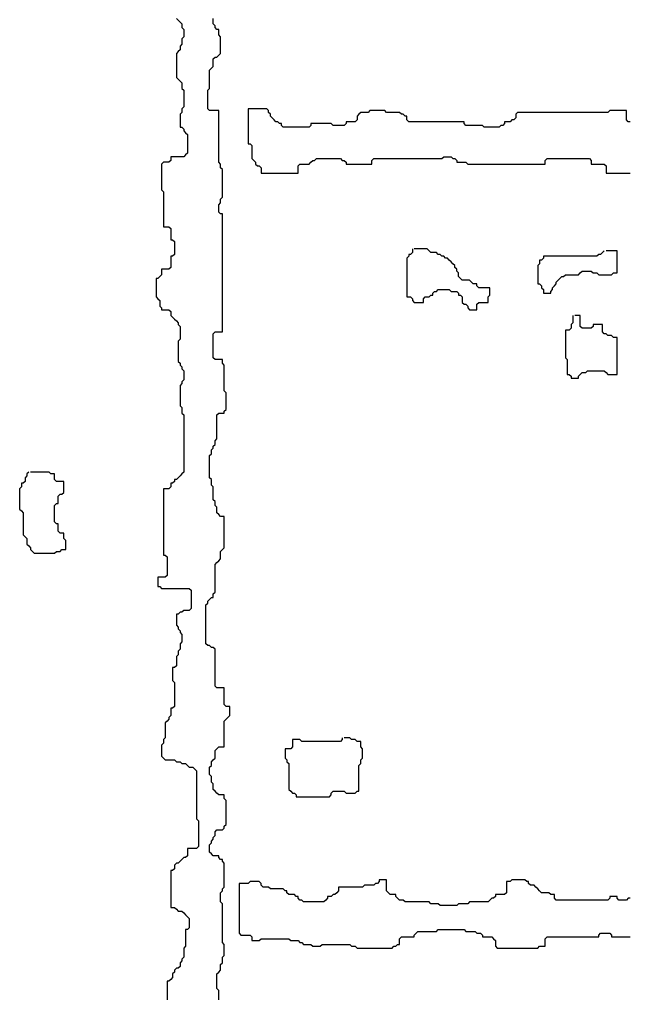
# Model space of a CAD drawing. Header units: metres. Extents: x 0 to 1024, y 124 to 841.
# Drawn here: x 297.5 to 462.6, y 324.3 to 589.7 of the extents above; entities that cross this region are included whole.
import ezdxf

# ---------------------------------------------------------------- set-up
doc = ezdxf.new("R2010")
doc.units = ezdxf.units.M
doc.layers.add('CURB', color=7, linetype='Continuous')

msp = doc.modelspace()

# ---------------------------------------------------------------- linework, layer by layer
at = {"layer": 'CURB', "lineweight": 25}
for points in [[(340, 590), (340.5, 589.5), (341, 589), (341.5, 588.5), (341.5, 588), (341.5, 587.5), (342, 587), (342, 586.5), (342, 586), (342, 585.5), (342, 585), (341.5, 584.5), (341.5, 584), (341.5, 583.5), (341.5, 583), (341, 582.5), (341, 582), (341, 581.5), (340.5, 581), (340, 580.5), (340, 580), (340, 579.5), (340, 579), (340, 578.5), (340, 578), (340, 577.5), (340, 577), (340, 576.5), (340, 576), (340, 575.5), (340, 575), (340, 574.5), (340, 574), (340.5, 573.5), (341, 573), (341.5, 572.5), (341.5, 572), (341.5, 571.5), (341.5, 571), (342, 570.5), (342, 570), (342, 569.5), (342, 569), (342, 568.5), (342, 568), (342, 567.5), (342, 567), (342, 566.5), (342, 566), (341.5, 565.5), (341.5, 565), (341.5, 564.5), (341, 564), (341, 563.5), (341, 563), (341, 562.5), (341, 562), (341, 561.5), (341, 561), (341, 560.5), (341.5, 560.5), (342, 560), (342, 559.5), (342.5, 559), (343, 558.5), (343, 558), (343, 557.5), (343, 557), (343, 556.5), (343, 556), (343, 555.5), (343, 555), (343, 554.5), (343, 554), (343, 553.5), (342.5, 553), (342, 552.5), (341.5, 552.5), (341, 552.5), (340.5, 552.5), (340, 552.5), (339.5, 552.5), (339, 552.5), (338.5, 552.5), (338.5, 552), (338.5, 551.5), (338, 551), (337.5, 551), (337, 551), (336.5, 551), (336, 550.5), (336, 550), (336, 549.5), (336, 549), (336, 548.5), (336, 548), (336, 547.5), (336, 547), (336, 546.5), (336, 546), (336, 545.5), (336, 545), (336, 544.5), (336, 544), (336, 543.5), (336.5, 543), (336.5, 542.5), (336.5, 542), (336.5, 541.5), (336.5, 541), (336.5, 540.5), (336.5, 540), (336.5, 539.5), (336.5, 539), (336.5, 538.5), (336.5, 538), (336.5, 537.5), (336.5, 537), (336.5, 536.5), (336.5, 536), (336.5, 535.5), (336.5, 535), (336.5, 534.5), (336.5, 534), (336.5, 533.5), (337, 533.5), (337.5, 533.5), (338, 533.5), (338.5, 533), (338.5, 532.5), (338.5, 532), (338.5, 531.5), (338.5, 531), (338.5, 530.5), (338.5, 530), (339, 530), (339.5, 529.5), (339.5, 529), (339.5, 528.5), (339.5, 528), (339.5, 527.5), (339.5, 527), (339.5, 526.5), (339.5, 526), (339, 525.5), (338.5, 525.5), (338.5, 525), (338.5, 524.5), (338.5, 524), (338.5, 523.5), (338.5, 523), (338.5, 522.5), (338, 522), (337.5, 522), (337, 522), (336.5, 522), (336, 522), (336, 521.5), (336, 521), (336, 520.5), (335.5, 520), (335, 519.5), (334.5, 519.5), (334.5, 519), (334.5, 518.5), (334.5, 518), (334.5, 517.5), (334.5, 517), (334.5, 516.5), (334.5, 516), (334.5, 515.5), (334.5, 515), (334.5, 514.5), (335, 514), (335.5, 513.5), (335.5, 513), (335.5, 512.5), (335.5, 512), (336, 511.5), (336, 511), (336.5, 511), (337, 511), (337.5, 511), (338, 511), (338.5, 510.5), (338.5, 510), (338.5, 509.5), (339, 509), (339.5, 508.5), (340, 508), (340.5, 507.5), (340.5, 507), (341, 506.5), (341, 506), (341, 505.5), (341, 505), (341, 504.5), (341, 504), (341, 503.5), (341, 503), (340.5, 502.5), (340.5, 502), (340.5, 501.5), (340.5, 501), (340.5, 500.5), (340.5, 500), (340.5, 499.5), (340.5, 499), (340.5, 498.5), (340.5, 498), (340.5, 497.5), (340.5, 497), (341, 496.5), (341, 496), (341.5, 495.5), (341.5, 495), (342, 494.5), (342, 494), (342, 493.5), (342, 493), (342, 492.5), (342, 492), (341.5, 491.5), (341.5, 491), (341, 490.5), (341, 490), (341, 489.5), (341, 489), (341, 488.5), (341, 488), (341, 487.5), (341, 487), (341, 486.5), (341, 486), (341, 485.5), (341, 485), (341.5, 484.5), (341.5, 484), (341.5, 483.5), (341.5, 483), (342, 482.5), (342, 482), (342, 481.5), (342, 481), (342, 480.5), (342, 480), (342, 479.5), (342, 479), (342, 478.5), (342, 478), (342, 477.5), (342, 477), (342, 476.5), (342, 476), (342, 475.5), (342, 475), (342, 474.5), (342, 474), (342, 473.5), (342, 473), (342, 472.5), (342, 472), (342, 471.5), (342, 471), (342, 470.5), (342, 470), (342, 469.5), (342, 469), (342, 468.5), (342, 468), (342, 467.5), (342, 467), (341.5, 466.5), (341, 466), (340.5, 465.5), (340, 465), (339.5, 465), (339.5, 464.5), (339, 464), (338.5, 464), (338.5, 463.5), (338.5, 463), (338, 462.5), (337.5, 462.5), (337, 462.5), (336.5, 462.5), (336.5, 462), (336.5, 461.5), (336.5, 461), (336.5, 460.5), (336.5, 460), (336.5, 459.5), (336.5, 459), (336.5, 458.5), (336.5, 458), (336.5, 457.5), (336.5, 457), (336.5, 456.5), (336.5, 456), (336.5, 455.5), (336.5, 455), (336.5, 454.5), (336.5, 454), (336.5, 453.5), (336.5, 453), (336.5, 452.5), (336.5, 452), (336.5, 451.5), (336.5, 451), (336.5, 450.5), (336.5, 450), (336.5, 449.5), (336.5, 449), (336.5, 448.5), (336.5, 448), (336.5, 447.5), (336.5, 447), (336.5, 446.5), (336.5, 446), (336.5, 445.5), (336.5, 445), (336.5, 444.5), (337, 444.5), (337.5, 444), (337.5, 443.5), (337.5, 443), (337.5, 442.5), (337.5, 442), (337.5, 441.5), (337.5, 441), (337.5, 440.5), (337.5, 440), (337.5, 439.5), (337.5, 439), (337, 438.5), (336.5, 438.5), (336, 438.5), (335.5, 438.5), (335, 438.5), (335, 438), (335, 437.5), (335, 437), (335, 436.5), (335, 436), (335.5, 436), (336, 435.5), (336.5, 435.5), (337, 435.5), (337.5, 435.5), (338, 435.5), (338.5, 435.5), (339, 435.5), (339.5, 435.5), (340, 435.5), (340.5, 435.5), (341, 435.5), (341.5, 435.5), (342, 435.5), (342.5, 435.5), (343, 435.5), (343.5, 435.5), (344, 435), (344, 434.5), (344, 434), (344, 433.5), (344, 433), (344, 432.5), (344, 432), (344, 431.5), (344, 431), (344, 430.5), (344, 430), (343.5, 429.5), (343, 429.5), (342.5, 429.5), (342, 429.5), (341.5, 429), (341, 429), (340.5, 428.5), (340, 428.5), (340, 428), (340, 427.5), (340, 427), (340, 426.5), (340, 426), (340, 425.5), (340.5, 425), (340.5, 424.5), (341, 424), (341, 423.5), (341.5, 423), (341.5, 422.5), (341.5, 422), (341.5, 421.5), (341.5, 421), (341, 420.5), (341, 420), (341, 419.5), (341, 419), (340.5, 418.5), (340.5, 418), (340.5, 417.5), (340, 417), (340, 416.5), (340, 416), (340, 415.5), (340, 415), (340, 414.5), (339.5, 414), (339, 414), (339, 413.5), (339, 413), (339, 412.5), (339, 412), (339, 411.5), (339, 411), (339, 410.5), (339.5, 410), (339.5, 409.5), (339.5, 409), (339.5, 408.5), (339.5, 408), (339.5, 407.5), (339.5, 407), (339.5, 406.5), (339.5, 406), (339.5, 405.5), (339.5, 405), (339.5, 404.5), (339.5, 404), (339.5, 403.5), (339, 403), (338.5, 403), (338.5, 402.5), (338.5, 402), (338.5, 401.5), (338.5, 401), (338, 400.5), (338, 400), (337.5, 399.5), (337, 399), (337, 398.5), (337, 398), (337, 397.5), (337, 397), (337, 396.5), (337, 396), (337, 395.5), (337, 395), (336.5, 394.5), (336.5, 394), (336.5, 393.5), (336, 393), (336, 392.5), (336, 392), (336, 391.5), (336, 391), (336, 390.5), (336, 390), (336.5, 389.5), (337, 389), (337.5, 389), (338, 389), (338.5, 389), (339, 389), (339.5, 389), (340, 388.5), (340.5, 388.5), (341, 388.5), (341.5, 388), (342, 388), (342.5, 388), (343, 387.5), (343.5, 387), (344, 387), (344.5, 387), (345, 386.5), (345.5, 386), (345.5, 385.5), (345.5, 385), (345.5, 384.5), (345.5, 384), (345.5, 383.5), (345.5, 383), (345.5, 382.5), (345.5, 382), (345.5, 381.5), (345.5, 381), (345.5, 380.5), (345.5, 380), (345.5, 379.5), (345.5, 379), (345.5, 378.5), (345.5, 378), (345.5, 377.5), (345.5, 377), (345.5, 376.5), (345.5, 376), (345.5, 375.5), (345.5, 375), (345.5, 374.5), (345.5, 374), (345.5, 373.5), (345.5, 373), (346, 372.5), (346, 372), (346, 371.5), (346, 371), (346, 370.5), (346, 370), (346, 369.5), (346, 369), (346, 368.5), (346, 368), (346, 367.5), (346, 367), (346, 366.5), (346, 366), (346, 365.5), (345.5, 365), (345, 365), (344.5, 365), (344, 365), (343.5, 365), (343, 365), (343, 364.5), (343, 364), (343, 363.5), (343, 363), (342.5, 362.5), (342, 362.5), (341.5, 362), (341, 361.5), (340.5, 361), (340, 361), (339.5, 360.5), (339.5, 360), (339.5, 359.5), (339, 359), (338.5, 359), (338.5, 358.5), (338.5, 358), (338.5, 357.5), (338.5, 357), (338.5, 356.5), (338.5, 356), (338.5, 355.5), (338.5, 355), (338.5, 354.5), (338.5, 354), (338.5, 353.5), (338.5, 353), (338.5, 352.5), (338.5, 352), (338.5, 351.5), (338.5, 351), (338.5, 350.5), (338.5, 350), (338.5, 349.5), (338.5, 349), (339, 349), (339.5, 349), (340, 348.5), (340.5, 348), (341, 348), (341.5, 348), (342, 347.5), (342.5, 347), (343, 346.5), (343.5, 346), (343.5, 345.5), (343.5, 345), (343.5, 344.5), (343.5, 344), (343.5, 343.5), (343, 343), (342.5, 343), (342.5, 342.5), (342.5, 342), (342.5, 341.5), (342.5, 341), (342.5, 340.5), (342.5, 340), (342.5, 339.5), (342.5, 339), (342.5, 338.5), (342, 338), (342, 337.5), (342, 337), (342, 336.5), (342, 336), (342, 335.5), (341.5, 335), (341.5, 334.5), (341, 334), (341, 333.5), (341, 333), (340.5, 332.5), (340, 332.5), (339.5, 332), (339.5, 331.5), (339, 331), (339, 330.5), (339, 330), (338.5, 329.5), (338, 329), (337.5, 329), (337.5, 328.5), (337.5, 328), (337.5, 327.5), (337.5, 327), (337.5, 326.5), (337.5, 326), (337.5, 325.5), (337.5, 325), (337.5, 324.5), (337.5, 324)], [(351.5, 324), (351.5, 324.5), (351.5, 325), (351.5, 325.5), (351.5, 326), (351.5, 326.5), (351, 327), (351, 327.5), (351, 328), (351, 328.5), (351, 329), (351, 329.5), (351, 330), (351, 330.5), (351, 331), (351.5, 331.5), (352, 332), (352, 332.5), (352, 333), (352, 333.5), (352.5, 334), (352.5, 334.5), (352.5, 335), (352.5, 335.5), (353, 336), (353, 336.5), (353, 337), (353, 337.5), (353, 338), (353, 338.5), (353, 339), (352.5, 339.5), (352.5, 340), (352.5, 340.5), (352.5, 341), (352.5, 341.5), (352.5, 342), (352.5, 342.5), (352.5, 343), (352.5, 343.5), (352.5, 344), (352.5, 344.5), (352.5, 345), (352.5, 345.5), (352.5, 346), (352.5, 346.5), (352.5, 347), (352.5, 347.5), (352.5, 348), (352.5, 348.5), (352.5, 349), (352.5, 349.5), (352.5, 350), (352, 350.5), (352, 351), (352, 351.5), (352, 352), (352, 352.5), (352, 353), (352.5, 353.5), (352.5, 354), (353, 354.5), (353, 355), (353, 355.5), (353, 356), (353, 356.5), (353, 357), (353, 357.5), (353, 358), (353, 358.5), (353, 359), (353, 359.5), (353, 360), (353, 360.5), (353, 361), (352.5, 361.5), (352.5, 362), (352, 362), (351.5, 362.5), (351.5, 363), (351, 363), (350.5, 363), (350, 363), (349.5, 363.5), (349, 364), (349, 364.5), (349, 365), (349, 365.5), (349, 366), (349.5, 366.5), (349.5, 367), (350, 367.5), (350, 368), (350.5, 368.5), (350.5, 369), (350.5, 369.5), (351, 370), (351.5, 370), (352, 370), (352.5, 370), (353, 370.5), (353, 371), (353.5, 371.5), (353.5, 372), (353.5, 372.5), (353.5, 373), (353.5, 373.5), (353.5, 374), (353.5, 374.5), (353.5, 375), (353.5, 375.5), (353.5, 376), (353.5, 376.5), (353.5, 377), (353.5, 377.5), (353.5, 378), (353, 378.5), (353, 379), (353, 379.5), (352.5, 379.5), (352, 379.5), (351.5, 379.5), (351, 380), (350.5, 380.5), (350, 381), (350, 381.5), (350, 382), (350, 382.5), (349.5, 383), (349.5, 383.5), (349.5, 384), (349.5, 384.5), (349, 385), (349, 385.5), (349, 386), (349, 386.5), (349, 387), (349.5, 387.5), (349.5, 388), (349.5, 388.5), (350, 389), (350.5, 389.5), (350.5, 390), (350.5, 390.5), (350.5, 391), (350.5, 391.5), (351, 392), (351.5, 392.5), (352, 392.5), (352.5, 392.5), (353, 392.5), (353, 393), (353, 393.5), (353, 394), (353, 394.5), (353, 395), (353, 395.5), (353, 396), (353, 396.5), (353, 397), (353, 397.5), (353, 398), (353, 398.5), (353, 399), (353, 399.5), (353.5, 400), (354, 400.5), (354.5, 401), (354.5, 401.5), (354.5, 402), (354.5, 402.5), (354.5, 403), (354.5, 403.5), (354, 403.5), (353.5, 403.5), (353, 404), (353, 404.5), (353, 405), (353, 405.5), (353, 406), (353, 406.5), (353, 407), (353, 407.5), (353, 408), (353, 408.5), (352.5, 408.5), (352, 408.5), (351.5, 408.5), (351, 408.5), (350.5, 409), (350.5, 409.5), (350.5, 410), (350.5, 410.5), (350.5, 411), (350.5, 411.5), (350.5, 412), (350.5, 412.5), (350.5, 413), (350.5, 413.5), (350.5, 414), (350.5, 414.5), (350.5, 415), (350.5, 415.5), (350.5, 416), (350.5, 416.5), (350.5, 417), (350.5, 417.5), (350.5, 418), (350.5, 418.5), (350.5, 419), (350, 419.5), (349.5, 419.5), (349, 420), (348.5, 420), (348, 420.5), (348, 421), (348, 421.5), (348, 422), (348, 422.5), (348, 423), (348, 423.5), (348, 424), (348, 424.5), (348, 425), (348, 425.5), (348, 426), (348, 426.5), (348, 427), (348, 427.5), (348, 428), (348, 428.5), (348, 429), (348, 429.5), (348, 430), (348, 430.5), (348, 431), (348.5, 431.5), (348.5, 432), (349, 432.5), (349.5, 433), (350, 433), (350, 433.5), (350, 434), (350.5, 434.5), (350.5, 435), (350.5, 435.5), (350.5, 436), (350.5, 436.5), (350.5, 437), (350.5, 437.5), (350.5, 438), (350.5, 438.5), (350.5, 439), (350.5, 439.5), (350.5, 440), (350.5, 440.5), (350.5, 441), (350.5, 441.5), (350.5, 442), (351, 442.5), (351.5, 443), (352, 443.5), (352, 444), (352, 444.5), (352, 445), (352, 445.5), (352.5, 446), (353, 446.5), (353, 447), (353, 447.5), (353, 448), (353, 448.5), (353, 449), (353, 449.5), (353, 450), (353, 450.5), (353, 451), (353, 451.5), (353, 452), (353, 452.5), (353, 453), (353, 453.5), (353, 454), (353, 454.5), (353, 455), (352.5, 455), (352, 455), (351.5, 455.5), (351, 456), (351, 456.5), (351, 457), (351, 457.5), (350.5, 458), (350.5, 458.5), (350.5, 459), (350, 459.5), (350, 460), (350, 460.5), (350, 461), (350, 461.5), (350, 462), (350, 462.5), (350, 463), (349.5, 463.5), (349.5, 464), (349.5, 464.5), (349.5, 465), (349, 465.5), (349, 466), (349, 466.5), (349, 467), (349, 467.5), (349, 468), (349, 468.5), (349, 469), (349, 469.5), (349, 470), (349, 470.5), (349, 471), (349, 471.5), (349.5, 472), (349.5, 472.5), (349.5, 473), (350, 473.5), (350, 474), (350.5, 474.5), (350.5, 475), (350.5, 475.5), (351, 476), (351, 476.5), (351, 477), (351, 477.5), (351, 478), (351, 478.5), (351, 479), (351, 479.5), (351, 480), (351, 480.5), (351, 481), (351, 481.5), (351, 482), (351, 482.5), (351.5, 483), (352, 483), (352.5, 483), (353, 483), (353, 483.5), (353.5, 484), (353.5, 484.5), (353.5, 485), (353.5, 485.5), (353.5, 486), (353.5, 486.5), (353.5, 487), (353.5, 487.5), (353.5, 488), (353.5, 488.5), (353, 489), (353, 489.5), (353, 490), (353, 490.5), (353, 491), (353, 491.5), (353, 492), (353, 492.5), (353, 493), (353, 493.5), (353, 494), (353, 494.5), (353, 495), (353, 495.5), (353, 496), (352.5, 496.5), (352.5, 497), (352.5, 497.5), (352, 497.5), (351.5, 497.5), (351, 497.5), (350.5, 497.5), (350, 498), (350, 498.5), (350, 499), (350, 499.5), (350, 500), (350, 500.5), (350, 501), (350, 501.5), (350, 502), (350, 502.5), (350, 503), (350, 503.5), (350, 504), (350, 504.5), (350.5, 505), (351, 505), (351.5, 505), (352, 505), (352.5, 505), (352.5, 505.5), (352.5, 506), (352.5, 506.5), (352.5, 507), (352.5, 507.5), (352.5, 508), (352.5, 508.5), (352.5, 509), (352.5, 509.5), (352.5, 510), (352.5, 510.5), (352.5, 511), (352.5, 511.5), (352.5, 512), (352.5, 512.5), (352.5, 513), (352.5, 513.5), (352.5, 514), (352.5, 514.5), (352.5, 515), (352.5, 515.5), (352.5, 516), (352.5, 516.5), (352.5, 517), (352.5, 517.5), (352.5, 518), (352.5, 518.5), (352.5, 519), (352.5, 519.5), (352.5, 520), (352.5, 520.5), (352.5, 521), (352.5, 521.5), (352.5, 522), (352.5, 522.5), (352.5, 523), (352.5, 523.5), (352.5, 524), (352.5, 524.5), (352.5, 525), (352.5, 525.5), (352.5, 526), (352.5, 526.5), (352.5, 527), (352.5, 527.5), (352.5, 528), (352.5, 528.5), (352.5, 529), (352.5, 529.5), (352.5, 530), (352.5, 530.5), (352.5, 531), (352.5, 531.5), (352.5, 532), (352.5, 532.5), (352.5, 533), (352.5, 533.5), (352.5, 534), (352.5, 534.5), (352.5, 535), (352.5, 535.5), (352.5, 536), (352.5, 536.5), (352.5, 537), (352, 537), (351.5, 537.5), (351.5, 538), (351.5, 538.5), (351.5, 539), (351.5, 539.5), (352, 540), (352, 540.5), (352, 541), (352.5, 541.5), (352.5, 542), (352.5, 542.5), (352.5, 543), (352.5, 543.5), (352.5, 544), (352.5, 544.5), (352.5, 545), (352.5, 545.5), (352.5, 546), (352.5, 546.5), (352.5, 547), (352.5, 547.5), (352.5, 548), (352.5, 548.5), (352.5, 549), (352, 549.5), (352, 550), (352, 550.5), (351.5, 551), (351.5, 551.5), (351.5, 552), (351.5, 552.5), (351.5, 553), (351.5, 553.5), (351.5, 554), (351.5, 554.5), (351.5, 555), (351.5, 555.5), (351.5, 556), (351.5, 556.5), (351.5, 557), (351.5, 557.5), (351.5, 558), (351.5, 558.5), (351.5, 559), (351.5, 559.5), (351.5, 560), (351.5, 560.5), (351.5, 561), (351.5, 561.5), (351.5, 562), (351.5, 562.5), (351.5, 563), (351.5, 563.5), (351.5, 564), (351.5, 564.5), (351.5, 565), (351, 565), (350.5, 565), (350, 565), (349.5, 565), (349, 565), (348.5, 565.5), (348.5, 566), (348.5, 566.5), (348.5, 567), (348.5, 567.5), (348.5, 568), (348.5, 568.5), (348.5, 569), (348.5, 569.5), (348.5, 570), (348.5, 570.5), (349, 571), (349, 571.5), (349, 572), (349, 572.5), (349, 573), (349, 573.5), (349, 574), (349, 574.5), (349, 575), (349, 575.5), (349, 576), (349.5, 576.5), (350, 577), (350, 577.5), (350, 578), (350, 578.5), (350, 579), (350.5, 579.5), (351, 579.5), (351.5, 580), (352, 580.5), (352, 581), (352, 581.5), (352, 582), (352, 582.5), (352, 583), (352, 583.5), (352, 584), (352, 584.5), (352, 585), (351.5, 585.5), (351.5, 586), (351.5, 586.5), (351.5, 587), (351, 587), (350.5, 587.5), (350.5, 588), (350, 588.5), (350, 589), (350, 589.5), (350, 590)], [(463, 562), (462.5, 562), (462, 562.5), (462, 563), (462, 563.5), (462, 564), (462, 564.5), (462, 565), (461.5, 565), (461, 565), (460.5, 565), (460, 565), (459.5, 565), (459, 565), (458.5, 565), (458, 565), (457.5, 565), (457, 564.5), (456.5, 564.5), (456, 564.5), (455.5, 564.5), (455, 564.5), (454.5, 564.5), (454, 564.5), (453.5, 564.5), (453, 564.5), (452.5, 564.5), (452, 564.5), (451.5, 564.5), (451, 564.5), (450.5, 564.5), (450, 564.5), (449.5, 564.5), (449, 564.5), (448.5, 564.5), (448, 564.5), (447.5, 564.5), (447, 564.5), (446.5, 564.5), (446, 564.5), (445.5, 564.5), (445, 564.5), (444.5, 564.5), (444, 564.5), (443.5, 564.5), (443, 564.5), (442.5, 564.5), (442, 564.5), (441.5, 564.5), (441, 564.5), (440.5, 564.5), (440, 564.5), (439.5, 564.5), (439, 564.5), (438.5, 564.5), (438, 564.5), (437.5, 564.5), (437, 564.5), (436.5, 564.5), (436, 564.5), (435.5, 564.5), (435, 564.5), (434.5, 564.5), (434, 564.5), (433.5, 564.5), (433, 564.5), (432.5, 564.5), (432, 564), (432, 563.5), (432, 563), (431.5, 562.5), (431, 562.5), (430.5, 562), (430, 562), (429.5, 562), (429, 562), (429, 561.5), (428.5, 561), (428, 561), (427.5, 560.5), (427, 560.5), (426.5, 560.5), (426, 560.5), (425.5, 560.5), (425, 560.5), (424.5, 560.5), (424, 560.5), (423.5, 560.5), (423, 561), (422.5, 561), (422, 561), (421.5, 561), (421, 561), (420.5, 561), (420, 561), (419.5, 561), (419, 561), (418.5, 561), (418, 561.5), (418, 562), (417.5, 562), (417, 562), (416.5, 562), (416, 562), (415.5, 562), (415, 562), (414.5, 562), (414, 562), (413.5, 562), (413, 562), (412.5, 562), (412, 562), (411.5, 562), (411, 562), (410.5, 562), (410, 562), (409.5, 562), (409, 562), (408.5, 562), (408, 562), (407.5, 562), (407, 562), (406.5, 562), (406, 562), (405.5, 562), (405, 562), (404.5, 562), (404, 562), (403.5, 562), (403, 562), (402.5, 562.5), (402.5, 563), (402.5, 563.5), (402, 563.5), (401.5, 564), (401, 564), (400.5, 564.5), (400, 564.5), (399.5, 564.5), (399, 564.5), (398.5, 564.5), (398, 564.5), (397.5, 564.5), (397, 564.5), (396.5, 565), (396, 565), (395.5, 565), (395, 565), (394.5, 565), (394, 565), (393.5, 565), (393, 565), (392.5, 565), (392, 564.5), (391.5, 564.5), (391, 564.5), (390.5, 564.5), (390, 564.5), (389.5, 564), (389, 563.5), (389, 563), (389, 562.5), (388.5, 562), (388, 562), (387.5, 562), (387, 562), (386.5, 562), (386, 562), (386, 561.5), (385.5, 561), (385, 561), (384.5, 561), (384, 561), (383.5, 561), (383, 561), (382.5, 561), (382, 561.5), (381.5, 561.5), (381, 561.5), (380.5, 561.5), (380, 561.5), (379.5, 561.5), (379, 561.5), (378.5, 561.5), (378, 561.5), (377.5, 561.5), (377, 561.5), (376.5, 561.5), (376.5, 561), (376, 560.5), (375.5, 560.5), (375, 560.5), (374.5, 560.5), (374, 560.5), (373.5, 560.5), (373, 560.5), (372.5, 560.5), (372, 560.5), (371.5, 560.5), (371, 560.5), (370.5, 560.5), (370, 560.5), (369.5, 560.5), (369, 560.5), (368.5, 561), (368.5, 561.5), (368, 561.5), (367.5, 562), (367, 562), (366.5, 562.5), (366, 563), (365.5, 563.5), (365.5, 564), (365, 564.5), (365, 565), (364.5, 565.5), (364, 565.5), (363.5, 565.5), (363, 565.5), (362.5, 565.5), (362, 565.5), (361.5, 565.5), (361, 565.5), (360.5, 565.5), (360, 565.5), (359.5, 565.5), (359.5, 565), (359.5, 564.5), (359.5, 564), (359.5, 563.5), (359.5, 563), (359.5, 562.5), (359.5, 562), (359.5, 561.5), (359.5, 561), (359.5, 560.5), (359.5, 560), (359.5, 559.5), (359.5, 559), (359.5, 558.5), (359.5, 558), (359.5, 557.5), (359.5, 557), (359.5, 556.5), (359.5, 556), (360, 556), (360.5, 555.5), (360.5, 555), (360.5, 554.5), (360.5, 554), (360.5, 553.5), (360.5, 553), (360.5, 552.5), (360.5, 552), (361, 551.5), (361.5, 551), (361.5, 550.5), (362, 550), (362.5, 550), (363, 549.5), (363, 549), (363, 548.5), (363, 548), (363.5, 548), (364, 548), (364.5, 548), (365, 548), (365.5, 548), (366, 548), (366.5, 548), (367, 548), (367.5, 548), (368, 548), (368.5, 548), (369, 548), (369.5, 548), (370, 548), (370.5, 548), (371, 548), (371.5, 548), (372, 548), (372.5, 548), (373, 548), (373, 548.5), (373, 549), (373, 549.5), (373, 550), (373.5, 550.5), (374, 550.5), (374.5, 550.5), (375, 550.5), (375.5, 550.5), (376, 550.5), (376.5, 551), (377, 551.5), (377.5, 551.5), (378, 552), (378.5, 552), (379, 552), (379.5, 552), (380, 552), (380.5, 552), (381, 552), (381.5, 552), (382, 552), (382.5, 552), (383, 552), (383.5, 552), (384, 552), (384.5, 552), (385, 551.5), (385.5, 551.5), (386, 551), (386, 550.5), (386.5, 550.5), (387, 550.5), (387.5, 550.5), (388, 550.5), (388.5, 550.5), (389, 550.5), (389.5, 550.5), (390, 550.5), (390.5, 550.5), (391, 550.5), (391.5, 550.5), (392, 550.5), (392.5, 550.5), (393, 550.5), (393, 551), (393, 551.5), (393.5, 552), (394, 552), (394.5, 552), (395, 552), (395.5, 552), (396, 552), (396.5, 552), (397, 552), (397.5, 552), (398, 552), (398.5, 552), (399, 552), (399.5, 552), (400, 552), (400.5, 552), (401, 552), (401.5, 552), (402, 552), (402.5, 552), (403, 552), (403.5, 552), (404, 552), (404.5, 552), (405, 552), (405.5, 552), (406, 552), (406.5, 552), (407, 552), (407.5, 552), (408, 552), (408.5, 552), (409, 552), (409.5, 552), (410, 552), (410.5, 552), (411, 552), (411.5, 552), (412, 552), (412.5, 552.5), (413, 552.5), (413.5, 552.5), (414, 552.5), (414.5, 552.5), (415, 552), (415.5, 552), (416, 551.5), (416, 551), (416.5, 551), (417, 551), (417.5, 551), (418, 551), (418.5, 551), (419, 550.5), (419.5, 550.5), (420, 550.5), (420.5, 550.5), (421, 550.5), (421.5, 550.5), (422, 550.5), (422.5, 550.5), (423, 550.5), (423.5, 550.5), (424, 550.5), (424.5, 550.5), (425, 550.5), (425.5, 550.5), (426, 550.5), (426.5, 550.5), (427, 550.5), (427.5, 550.5), (428, 550.5), (428.5, 550.5), (429, 550.5), (429.5, 550.5), (430, 550.5), (430.5, 550.5), (431, 550.5), (431.5, 550.5), (432, 550.5), (432.5, 550.5), (433, 550.5), (433.5, 550.5), (434, 550.5), (434.5, 550.5), (435, 550.5), (435.5, 550.5), (436, 550.5), (436.5, 550.5), (437, 550.5), (437.5, 550.5), (438, 550.5), (438.5, 550.5), (439, 550.5), (439.5, 550.5), (440, 550.5), (440, 551), (440, 551.5), (440.5, 552), (441, 552), (441.5, 552), (442, 552), (442.5, 552), (443, 552), (443.5, 552), (444, 552), (444.5, 552), (445, 552), (445.5, 552), (446, 552), (446.5, 552), (447, 552), (447.5, 552), (448, 552), (448.5, 552), (449, 552), (449.5, 552), (450, 552), (450.5, 552), (451, 552), (451.5, 552), (452, 552), (452.5, 551.5), (452.5, 551), (452.5, 550.5), (453, 550.5), (453.5, 550.5), (454, 550.5), (454.5, 550.5), (455, 550.5), (455.5, 550.5), (456, 550.5), (456.5, 550), (456.5, 549.5), (456.5, 549), (456.5, 548.5), (456.5, 548), (457, 548), (457.5, 548), (458, 548), (458.5, 548), (459, 548), (459.5, 548), (460, 548), (460.5, 548), (461, 548), (461.5, 548), (462, 548), (462.5, 548), (463, 548)], [(404, 527.5), (404, 527), (404, 526.5), (403.5, 526), (403, 526), (403, 525.5), (402.5, 525), (402.5, 524.5), (402.5, 524), (402.5, 523.5), (402.5, 523), (402.5, 522.5), (402.5, 522), (402.5, 521.5), (402.5, 521), (402.5, 520.5), (402.5, 520), (402.5, 519.5), (402.5, 519), (402.5, 518.5), (402.5, 518), (402.5, 517.5), (402.5, 517), (402.5, 516.5), (402.5, 516), (402.5, 515.5), (402.5, 515), (402.5, 514.5), (403, 514.5), (403.5, 514.5), (404, 514), (404, 513.5), (404.5, 513), (405, 513), (405.5, 513), (406, 513), (406.5, 513), (407, 513), (407, 513.5), (407, 514), (407.5, 514.5), (408, 514.5), (408.5, 514.5), (409, 515), (409.5, 515), (409.5, 515.5), (410, 516), (410.5, 516), (411, 516.5), (411.5, 516.5), (412, 516.5), (412.5, 516.5), (413, 516.5), (413.5, 516.5), (414, 516.5), (414.5, 516), (415, 516), (415.5, 516), (416, 516), (416.5, 515.5), (416.5, 515), (417, 515), (417.5, 514.5), (417.5, 514), (417.5, 513.5), (417.5, 513), (418, 512.5), (418.5, 512.5), (419, 512), (419, 511.5), (419.5, 511), (420, 511), (420.5, 511), (421, 511), (421.5, 511), (421.5, 511.5), (421.5, 512), (421.5, 512.5), (422, 513), (422.5, 513), (423, 513), (423.5, 513), (424, 513), (424.5, 513), (424.5, 513.5), (424.5, 514), (424.5, 514.5), (425, 515), (425, 515.5), (425, 516), (425, 516.5), (425, 517), (424.5, 517), (424, 517), (423.5, 517), (423, 517), (422.5, 517), (422, 517), (421.5, 517.5), (421.5, 518), (421, 518), (420.5, 518), (420, 518.5), (419.5, 519), (419, 519), (418.5, 519), (418, 519), (417.5, 519), (417, 519.5), (416.5, 520), (416.5, 520.5), (416.5, 521), (416, 521.5), (416, 522), (415.5, 522.5), (415.5, 523), (415, 523.5), (414.5, 524), (414, 524.5), (413.5, 525), (413, 525), (412.5, 525.5), (412, 525.5), (411.5, 526), (411, 526), (410.5, 526.5), (410, 526.5), (409.5, 526.5), (409, 526.5), (408.5, 527), (408, 527.5), (407.5, 527.5), (407, 527.5), (406.5, 527.5), (406, 527.5), (405.5, 527.5), (405, 527.5), (404.5, 527.5)], [(456, 527), (455.5, 526.5), (455, 526), (454.5, 526), (454, 525.5), (453.5, 525.5), (453, 525.5), (452.5, 525.5), (452, 525.5), (451.5, 525.5), (451, 525.5), (450.5, 525.5), (450, 525.5), (449.5, 525.5), (449, 525.5), (448.5, 525.5), (448, 525.5), (447.5, 525.5), (447, 525.5), (446.5, 525.5), (446, 525.5), (445.5, 525.5), (445, 525.5), (444.5, 525.5), (444, 525.5), (443.5, 525.5), (443, 525.5), (442.5, 525.5), (442, 525.5), (441.5, 525.5), (441, 525.5), (440.5, 525.5), (440, 525.5), (439.5, 525.5), (439.5, 525), (439, 524.5), (438.5, 524.5), (438.5, 524), (438.5, 523.5), (438, 523), (438, 522.5), (438, 522), (438, 521.5), (438, 521), (438, 520.5), (438, 520), (438, 519.5), (438, 519), (438, 518.5), (438, 518), (438.5, 518), (439, 517.5), (439, 517), (439.5, 516.5), (439.5, 516), (439.5, 515.5), (440, 515.5), (440.5, 515.5), (441, 515.5), (441.5, 515.5), (441.5, 516), (442, 516.5), (442, 517), (442.5, 517.5), (443, 518), (443, 518.5), (443.5, 519), (444, 519.5), (444.5, 520), (445, 520), (445.5, 520.5), (446, 520.5), (446.5, 520.5), (447, 520.5), (447.5, 520.5), (448, 520.5), (448.5, 520.5), (449, 520.5), (449.5, 521), (450, 521.5), (450.5, 521.5), (451, 521.5), (451.5, 521.5), (452, 521.5), (452.5, 521.5), (453, 521), (453.5, 521), (454, 521), (454.5, 520.5), (455, 520.5), (455.5, 520.5), (456, 520.5), (456.5, 520.5), (457, 520.5), (457.5, 520.5), (458, 520.5), (458.5, 521), (459, 521), (459.5, 521), (459.5, 521.5), (459.5, 522), (459.5, 522.5), (459.5, 523), (459.5, 523.5), (459.5, 524), (459.5, 524.5), (459.5, 525), (459.5, 525.5), (459.5, 526), (459.5, 526.5), (459.5, 527), (459, 527), (458.5, 527), (458, 527), (457.5, 527), (457, 527), (456.5, 527)], [(447.5, 509.5), (447.5, 509), (447.5, 508.5), (447.5, 508), (447.5, 507.5), (447, 507), (447, 506.5), (447, 506), (446.5, 505.5), (446, 505.5), (445.5, 505.5), (445.5, 505), (445.5, 504.5), (445.5, 504), (445.5, 503.5), (445.5, 503), (445.5, 502.5), (445.5, 502), (445.5, 501.5), (445.5, 501), (445.5, 500.5), (445.5, 500), (445.5, 499.5), (445.5, 499), (445.5, 498.5), (445.5, 498), (446, 497.5), (446, 497), (446, 496.5), (446, 496), (446, 495.5), (446, 495), (446, 494.5), (446, 494), (446, 493.5), (446.5, 493.5), (447, 493), (447, 492.5), (447.5, 492.5), (448, 492.5), (448.5, 492.5), (449, 492.5), (449, 493), (449.5, 493.5), (450, 494), (450.5, 494), (451, 494), (451.5, 494.5), (452, 494.5), (452.5, 494.5), (453, 494.5), (453.5, 494.5), (454, 494.5), (454.5, 494.5), (455, 494.5), (455.5, 494.5), (456, 494.5), (456.5, 494), (457, 493.5), (457.5, 493.5), (458, 493.5), (458.5, 493.5), (459, 493.5), (459.5, 493.5), (459.5, 494), (459.5, 494.5), (459.5, 495), (459.5, 495.5), (459.5, 496), (459.5, 496.5), (459.5, 497), (459.5, 497.5), (459.5, 498), (459.5, 498.5), (459.5, 499), (459.5, 499.5), (459.5, 500), (459.5, 500.5), (459.5, 501), (459.5, 501.5), (459.5, 502), (459.5, 502.5), (459.5, 503), (459.5, 503.5), (459, 503.5), (458.5, 503.5), (458, 504), (457.5, 504), (457, 504), (456.5, 504.5), (456, 504.5), (455.5, 505), (455.5, 505.5), (455.5, 506), (455.5, 506.5), (455.5, 507), (455, 507), (454.5, 507), (454, 507), (453.5, 507), (453, 507), (453, 506.5), (452.5, 506), (452, 506), (451.5, 506), (451, 506), (450.5, 506), (450, 506), (449.5, 506.5), (449.5, 507), (449.5, 507.5), (449.5, 508), (449.5, 508.5), (449.5, 509), (449.5, 509.5), (449, 509.5), (448.5, 509.5), (448, 509.5)], [(300, 467), (299.5, 466.5), (299.5, 466), (299, 465.5), (299, 465), (299, 464.5), (298.5, 464), (298, 464), (298, 463.5), (298, 463), (297.5, 462.5), (297.5, 462), (297.5, 461.5), (297.5, 461), (297.5, 460.5), (297.5, 460), (297.5, 459.5), (297.5, 459), (297.5, 458.5), (297.5, 458), (297.5, 457.5), (297.5, 457), (298, 456.5), (298.5, 456), (298.5, 455.5), (298.5, 455), (298.5, 454.5), (298.5, 454), (298.5, 453.5), (298.5, 453), (298.5, 452.5), (298.5, 452), (298.5, 451.5), (298.5, 451), (298.5, 450.5), (298.5, 450), (299, 449.5), (299.5, 449), (299.5, 448.5), (299.5, 448), (299.5, 447.5), (300, 447), (300.5, 446.5), (300.5, 446), (301, 445.5), (301.5, 445), (302, 445), (302.5, 445), (303, 445), (303.5, 445), (304, 445), (304.5, 445), (305, 445), (305.5, 445), (306, 445), (306.5, 445), (307, 445), (307.5, 445.5), (308, 445.5), (308.5, 445.5), (309, 446), (309.5, 446), (310, 446), (310, 446.5), (310, 447), (310, 447.5), (310, 448), (310, 448.5), (309.5, 449), (309.5, 449.5), (309.5, 450), (309.5, 450.5), (309, 450.5), (308.5, 450.5), (308, 451), (308, 451.5), (308, 452), (308, 452.5), (308, 453), (307.5, 453), (307, 453.5), (307, 454), (307, 454.5), (307, 455), (307, 455.5), (307, 456), (307, 456.5), (307, 457), (307, 457.5), (307, 458), (307.5, 458.5), (308, 458.5), (308, 459), (308, 459.5), (308, 460), (308, 460.5), (308.5, 461), (309, 461), (309.5, 461.5), (309.5, 462), (309.5, 462.5), (309.5, 463), (309.5, 463.5), (309.5, 464), (309.5, 464.5), (309, 464.5), (308.5, 464.5), (308, 464.5), (307.5, 464.5), (307, 465), (307, 465.5), (307, 466), (307, 466.5), (306.5, 466.5), (306, 466.5), (305.5, 467), (305, 467), (304.5, 467), (304, 467), (303.5, 467), (303, 467), (302.5, 467), (302, 467), (301.5, 467), (301, 467), (300.5, 467)], [(385, 395), (385, 394.5), (384.5, 394), (384, 394), (383.5, 394), (383, 394), (382.5, 394), (382, 394), (381.5, 394), (381, 394), (380.5, 394), (380, 394), (379.5, 394), (379, 394), (378.5, 394), (378, 394), (377.5, 394), (377, 394), (376.5, 394), (376, 394), (375.5, 394), (375, 394), (374.5, 394), (374, 394), (373.5, 394.5), (373, 394.5), (372.5, 394.5), (372, 394.5), (371.5, 394.5), (371.5, 394), (371.5, 393.5), (371.5, 393), (371.5, 392.5), (371, 392), (370.5, 392), (370, 392), (369.5, 392), (369.5, 391.5), (369.5, 391), (369.5, 390.5), (369.5, 390), (369.5, 389.5), (370, 389), (370, 388.5), (370.5, 388), (370.5, 387.5), (370.5, 387), (370.5, 386.5), (370.5, 386), (370.5, 385.5), (370.5, 385), (370.5, 384.5), (370.5, 384), (370.5, 383.5), (370.5, 383), (370.5, 382.5), (370.5, 382), (370.5, 381.5), (370.5, 381), (371, 380.5), (371.5, 380), (372, 380), (372.5, 379.5), (372.5, 379), (373, 379), (373.5, 379), (374, 379), (374.5, 379), (375, 379), (375.5, 379), (376, 379), (376.5, 379), (377, 379), (377.5, 379), (378, 379), (378.5, 379), (379, 379), (379.5, 379), (380, 379), (380.5, 379), (381, 379), (381.5, 379), (382, 379.5), (382, 380), (382.5, 380.5), (383, 380.5), (383.5, 380.5), (384, 380.5), (384.5, 380.5), (385, 380.5), (385.5, 380.5), (386, 380), (386.5, 380), (387, 380), (387.5, 380), (388, 380), (388.5, 380), (389, 380.5), (389.5, 380.5), (389.5, 381), (389.5, 381.5), (389.5, 382), (389.5, 382.5), (389.5, 383), (389.5, 383.5), (389.5, 384), (389.5, 384.5), (389.5, 385), (389.5, 385.5), (389.5, 386), (389.5, 386.5), (389.5, 387), (389.5, 387.5), (390, 388), (390, 388.5), (390, 389), (390.5, 389.5), (390.5, 390), (390.5, 390.5), (390.5, 391), (390.5, 391.5), (390.5, 392), (390, 392.5), (390, 393), (390, 393.5), (390, 394), (389.5, 394), (389, 394), (388.5, 394.5), (388, 394.5), (387.5, 394.5), (387, 395), (386.5, 395), (386, 395), (385.5, 395)], [(463, 351.5), (462.5, 351.5), (462, 351), (461.5, 351), (461, 351), (460.5, 351), (460, 351), (459.5, 351.5), (459.5, 352), (459, 352), (458.5, 352), (458, 352), (457.5, 352), (457.5, 351.5), (457, 351), (456.5, 351), (456, 351), (455.5, 351), (455, 351), (454.5, 351), (454, 351), (453.5, 351), (453, 351), (452.5, 351), (452, 351), (451.5, 351), (451, 351), (450.5, 351), (450, 351), (449.5, 351), (449, 351), (448.5, 351), (448, 351), (447.5, 351), (447, 351), (446.5, 351), (446, 351), (445.5, 351), (445, 351), (444.5, 351), (444, 351), (443.5, 351), (443, 351), (442.5, 351.5), (442.5, 352), (442.5, 352.5), (442, 352.5), (441.5, 352.5), (441, 353), (440.5, 353), (440, 353), (439.5, 353), (439, 353), (438.5, 353.5), (438, 354), (437.5, 354.5), (437, 355), (436.5, 355), (436, 355), (435.5, 355.5), (435.5, 356), (435, 356), (434.5, 356.5), (434, 356.5), (433.5, 356.5), (433, 356.5), (432.5, 356.5), (432, 356.5), (431.5, 356.5), (431, 356.5), (430.5, 356), (430, 356), (429.5, 356), (429.5, 355.5), (429.5, 355), (429.5, 354.5), (429.5, 354), (429.5, 353.5), (429.5, 353), (429, 352.5), (428.5, 352.5), (428, 352.5), (427.5, 352.5), (427, 352.5), (426.5, 352.5), (426.5, 352), (426, 351.5), (425.5, 351.5), (425, 351), (424.5, 350.5), (424, 350.5), (423.5, 350.5), (423, 350.5), (422.5, 350.5), (422, 350.5), (421.5, 350.5), (421, 350.5), (420.5, 350.5), (420, 350.5), (419.5, 350.5), (419, 350), (418.5, 350), (418, 350), (417.5, 350), (417, 350), (416.5, 350), (416, 349.5), (415.5, 349.5), (415, 349.5), (414.5, 349.5), (414, 349.5), (413.5, 349.5), (413, 349.5), (412.5, 349.5), (412, 349.5), (411.5, 349.5), (411, 350), (410.5, 350), (410, 350), (409.5, 350), (409, 350), (408.5, 350.5), (408, 350.5), (407.5, 350.5), (407, 350.5), (406.5, 350.5), (406, 350.5), (405.5, 350.5), (405, 350.5), (404.5, 350.5), (404, 350.5), (403.5, 350.5), (403, 350.5), (402.5, 350.5), (402, 350.5), (401.5, 351), (401, 351), (400.5, 351), (400, 351.5), (399.5, 352), (399.5, 352.5), (399, 352.5), (398.5, 352.5), (398, 352.5), (397.5, 353), (397, 353.5), (397, 354), (397, 354.5), (397, 355), (397, 355.5), (397, 356), (397, 356.5), (396.5, 356.5), (396, 356.5), (395.5, 356.5), (395, 356.5), (395, 356), (394.5, 355.5), (394, 355.5), (393.5, 355), (393, 355), (392.5, 355), (392, 355), (391.5, 355), (391, 355), (390.5, 354.5), (390, 354.5), (389.5, 354.5), (389, 354.5), (388.5, 354.5), (388, 354.5), (387.5, 354.5), (387, 354.5), (386.5, 354.5), (386, 354.5), (385.5, 354.5), (385, 354.5), (384.5, 354.5), (384, 354.5), (384, 354), (384, 353.5), (383.5, 353), (383, 352.5), (382.5, 352.5), (382, 352), (381.5, 352), (381, 352), (381, 351.5), (380.5, 351), (380, 350.5), (379.5, 350.5), (379, 350.5), (378.5, 350.5), (378, 350.5), (377.5, 350.5), (377, 350.5), (376.5, 350.5), (376, 350.5), (375.5, 350.5), (375, 350.5), (374.5, 350.5), (374, 351), (373.5, 351), (373, 351.5), (373, 352), (372.5, 352), (372, 352.5), (371.5, 352.5), (371, 352.5), (370.5, 352.5), (370, 353), (370, 353.5), (369.5, 353.5), (369, 354), (368.5, 354), (368, 354), (367.5, 354), (367, 354), (366.5, 354), (366, 354), (365.5, 354), (365, 354.5), (364.5, 354.5), (364, 354.5), (363.5, 354.5), (363, 355), (363, 355.5), (362.5, 356), (362, 356), (361.5, 356), (361, 356), (360.5, 356), (360, 356), (359.5, 355.5), (359, 355.5), (358.5, 355.5), (358, 355.5), (357.5, 355.5), (357, 355.5), (357, 355), (357, 354.5), (357, 354), (357, 353.5), (357, 353), (357, 352.5), (357, 352), (357, 351.5), (357, 351), (357, 350.5), (357, 350), (357, 349.5), (357, 349), (357, 348.5), (357, 348), (357, 347.5), (357, 347), (357, 346.5), (357, 346), (357, 345.5), (357, 345), (357, 344.5), (357, 344), (357, 343.5), (357, 343), (357, 342.5), (357, 342), (357.5, 341.5), (358, 341.5), (358.5, 341.5), (359, 341.5), (359.5, 341.5), (360, 341.5), (360.5, 341), (360.5, 340.5), (360.5, 340), (361, 340), (361.5, 340), (362, 340), (362.5, 340), (363, 340.5), (363.5, 340.5), (364, 340.5), (364.5, 340.5), (365, 340.5), (365.5, 340.5), (366, 340.5), (366.5, 340.5), (367, 340.5), (367.5, 340.5), (368, 340.5), (368.5, 340.5), (369, 340.5), (369.5, 340.5), (370, 340.5), (370.5, 340.5), (371, 340), (371.5, 340), (372, 340), (372.5, 340), (373, 340), (373.5, 339.5), (374, 339.5), (374.5, 339), (375, 339), (375.5, 339), (376, 339), (376.5, 339), (377, 338.5), (377.5, 338.5), (378, 338.5), (378.5, 338.5), (379, 338.5), (379.5, 339), (380, 339), (380.5, 339), (381, 339), (381.5, 339), (382, 339), (382.5, 339), (383, 339), (383.5, 339), (384, 339), (384.5, 339), (385, 339), (385.5, 339), (386, 339), (386.5, 339), (387, 339), (387.5, 338.5), (388, 338.5), (388.5, 338.5), (389, 338), (389.5, 338), (390, 338), (390.5, 338), (391, 338), (391.5, 338), (392, 338), (392.5, 338), (393, 338), (393.5, 338), (394, 338), (394.5, 338), (395, 338), (395.5, 338), (396, 338), (396.5, 338), (397, 338), (397.5, 338), (398, 338), (398.5, 338), (399, 338.5), (399.5, 338.5), (400, 339), (400.5, 339), (400.5, 339.5), (400.5, 340), (400.5, 340.5), (401, 341), (401.5, 341), (402, 341), (402.5, 341), (403, 341), (403.5, 341), (404, 341), (404.5, 341), (404.5, 341.5), (405, 342), (405.5, 342.5), (406, 342.5), (406.5, 342.5), (407, 342.5), (407.5, 342.5), (408, 342.5), (408.5, 342.5), (409, 342.5), (409.5, 342.5), (410, 342.5), (410.5, 342.5), (411, 343), (411.5, 343), (412, 343), (412.5, 343), (413, 343), (413.5, 343), (414, 343), (414.5, 343), (415, 343), (415.5, 343), (416, 343), (416.5, 343), (417, 343), (417.5, 343), (418, 343), (418.5, 342.5), (419, 342.5), (419.5, 342.5), (420, 342.5), (420.5, 342.5), (421, 342.5), (421.5, 342), (422, 342), (422.5, 342), (423, 341.5), (423, 341), (423.5, 341), (424, 341), (424.5, 341), (425, 341), (425.5, 341), (426, 340.5), (426.5, 340), (426.5, 339.5), (426.5, 339), (426.5, 338.5), (427, 338), (427.5, 338), (428, 338), (428.5, 338), (429, 338), (429.5, 338), (430, 338), (430.5, 338), (431, 338), (431.5, 338), (432, 338), (432.5, 338), (433, 338), (433.5, 338), (434, 338), (434.5, 338), (435, 338), (435.5, 338), (436, 338), (436.5, 338), (437, 338), (437.5, 338), (438, 338), (438.5, 338.5), (439, 338.5), (439.5, 338.5), (440, 338.5), (440, 339), (440, 339.5), (440, 340), (440, 340.5), (440.5, 341), (441, 341), (441.5, 341), (442, 341), (442.5, 341), (443, 341), (443.5, 341), (444, 341), (444.5, 341), (445, 341), (445.5, 341), (446, 341), (446.5, 341), (447, 341), (447.5, 341), (448, 341), (448.5, 341), (449, 341), (449.5, 341), (450, 341), (450.5, 341), (451, 341), (451.5, 341), (452, 341), (452.5, 341), (453, 341), (453.5, 341), (454, 341), (454.5, 341), (454.5, 341.5), (455, 342), (455.5, 342), (456, 342), (456.5, 342), (457, 342), (457.5, 342), (458, 341.5), (458, 341), (458.5, 341), (459, 341), (459.5, 341), (460, 341), (460.5, 341), (461, 341), (461.5, 341), (462, 341), (462.5, 341), (463, 341)]]:
    msp.add_lwpolyline(points, dxfattribs=at)

doc.saveas('drawing.dxf')
